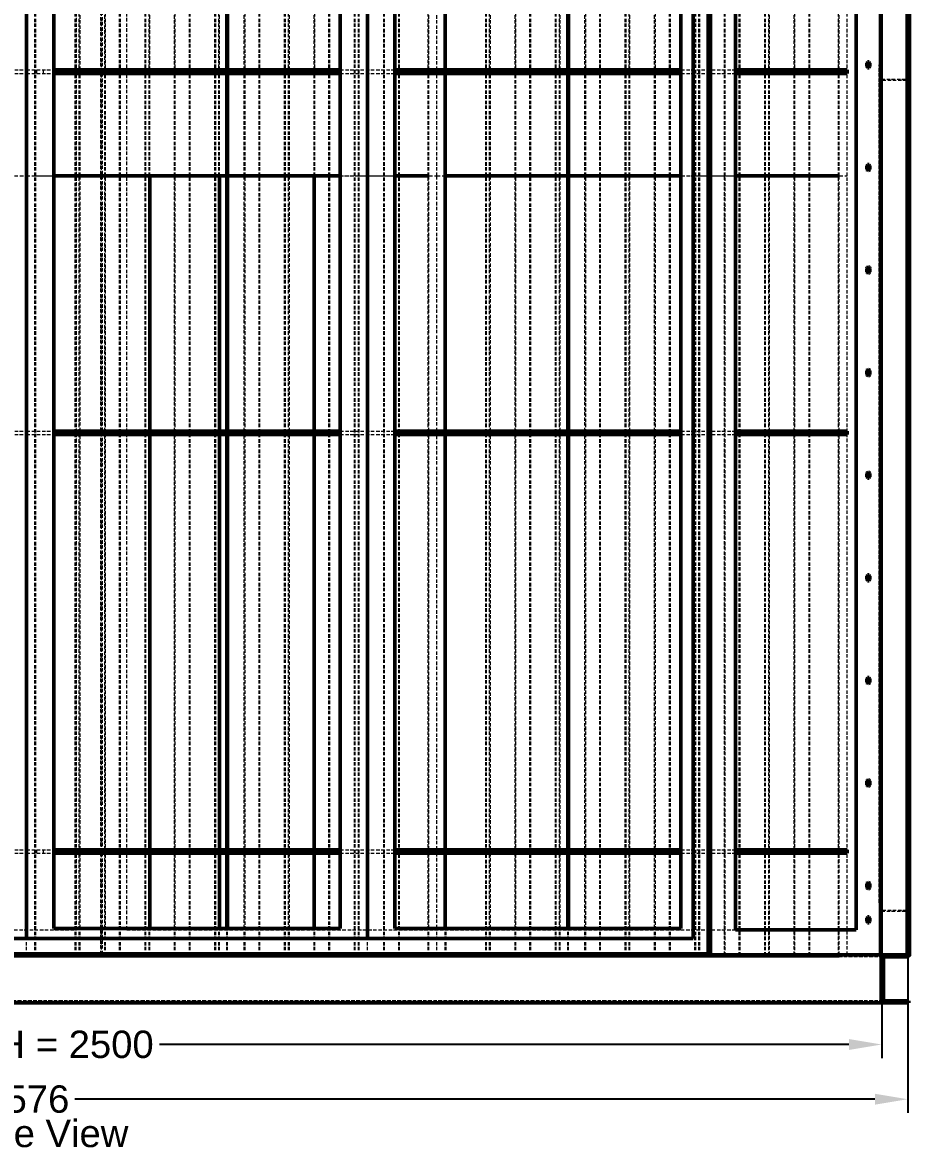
# Model space of a CAD drawing. Header units: millimetres. Extents: x 909 to 14018, y 345 to 10005.
# Drawn here: x 2433 to 3730, y 6588 to 8233 of the extents above; entities that cross this region are included whole.
import ezdxf

# ---------------------------------------------------------------- set-up
doc = ezdxf.new("R2010")
doc.units = ezdxf.units.MM
doc.linetypes.add('Hidden', pattern=[15, 5, -3, 5, -2])
for name, color, linetype, lineweight in [('Default', 7, 'Continuous', 50), ('Edges', 7, 'Hidden', 15), ('HiddenEdges', 2, 'Hidden', 15), ('HiddenSilhouettes', 2, 'Hidden', 15), ('HiddenWires', 7, 'Hidden', 15), ('Silhouettes', 7, 'Continuous', 50), ('Wires', 7, 'Hidden', 15)]:
    doc.layers.add(name, color=color, linetype=linetype, lineweight=lineweight)
doc.layers.add('Dimension', color=7, linetype='Continuous', lineweight=50, true_color=0x6495ed)
doc.styles.add('Default', font='arial.ttf')
doc.dimstyles.get("Standard").update_dxf_attribs({"dimtxt": 0.18, "dimasz": 0.18, "dimexe": 0.18, "dimexo": 0.0625, "dimgap": 0.09, "dimtad": 0, "dimtih": 1, "dimtoh": 1, "dimdec": 4, "dimzin": 0, "dimdsep": 46, "dimtxsty": 'Standard', "dimcen": 0.09, "dimadec": 0, "dimazin": 0, "dimtfac": 1, "dimtdec": 4, "dimtofl": 0, "dimtmove": 0, "dimatfit": 3, "dimfxl": 1, "dimtolj": 1, "dimtzin": 0, "dimarcsym": 0})

# ---------------------------------------------------------------- blocks, each defined once
blk = doc.blocks.new('Left')
at = {"layer": 'Edges'}
for points in [[(77.9, -175.2, 0), (77.9, 431.8, 0)], [(113.9, -175.2, 0), (113.9, 431.8, 0)], [(179.9, -175.2, 0), (179.9, 431.8, 0)], [(215.9, -175.2, 0), (215.9, 431.8, 0)], [(281.9, -175.2, 0), (281.9, 431.8, 0)], [(317.9, -175.2, 0), (317.9, 431.8, 0)], [(383.9, -175.2, 0), (383.9, 431.8, 0)], [(419.9, -175.2, 0), (419.9, 431.8, 0)], [(587.9, -175.2, 0), (587.9, 431.8, 0)], [(677.9, -175.2, 0), (677.9, 431.8, 0)], [(713.9, -175.2, 0), (713.9, 431.8, 0)], [(779.9, -175.2, 0), (779.9, 431.8, 0)], [(815.9, -175.2, 0), (815.9, 431.8, 0)], [(881.9, -175.2, 0), (881.9, 431.8, 0)], [(917.9, -175.2, 0), (917.9, 431.8, 0)], [(1085.9, -175.2, 0), (1085.9, 431.8, 0)], [(1121.9, -175.2, 0), (1121.9, 431.8, 0)], [(1187.9, -175.2, 0), (1187.9, 431.8, 0)], [(77.9, -330.2, 0), (77.9, -180.2, 0)], [(113.9, -330.2, 0), (113.9, -180.2, 0)], [(179.9, -330.2, 0), (179.9, -180.2, 0)], [(215.9, -330.2, 0), (215.9, -180.2, 0)], [(281.9, -330.2, 0), (281.9, -180.2, 0)], [(317.9, -330.2, 0), (317.9, -180.2, 0)], [(383.9, -330.2, 0), (383.9, -180.2, 0)], [(419.9, -330.2, 0), (419.9, -180.2, 0)], [(587.9, -330.2, 0), (587.9, -180.2, 0)], [(677.9, -330.2, 0), (677.9, -180.2, 0)], [(713.9, -330.2, 0), (713.9, -180.2, 0)], [(779.9, -330.2, 0), (779.9, -180.2, 0)], [(815.9, -330.2, 0), (815.9, -180.2, 0)], [(881.9, -330.2, 0), (881.9, -180.2, 0)], [(917.9, -330.2, 0), (917.9, -180.2, 0)], [(1085.9, -330.2, 0), (1085.9, -180.2, 0)], [(1121.9, -330.2, 0), (1121.9, -180.2, 0)], [(1187.9, -330.2, 0), (1187.9, -180.2, 0)], [(77.9, -703.2, 0), (77.9, -330.2, 0)], [(113.9, -703.2, 0), (113.9, -330.2, 0)], [(215.9, -703.2, 0), (215.9, -330.2, 0)], [(317.9, -703.2, 0), (317.9, -330.2, 0)], [(383.9, -703.2, 0), (383.9, -330.2, 0)], [(587.9, -703.2, 0), (587.9, -330.2, 0)], [(677.9, -703.2, 0), (677.9, -330.2, 0)], [(713.9, -703.2, 0), (713.9, -330.2, 0)], [(779.9, -703.2, 0), (779.9, -330.2, 0)], [(815.9, -703.2, 0), (815.9, -330.2, 0)], [(881.9, -703.2, 0), (881.9, -330.2, 0)], [(917.9, -703.2, 0), (917.9, -330.2, 0)], [(1085.9, -703.2, 0), (1085.9, -330.2, 0)], [(1121.9, -703.2, 0), (1121.9, -330.2, 0)], [(1187.9, -703.2, 0), (1187.9, -330.2, 0)], [(77.9, -1315.2, 0), (77.9, -708.2, 0)], [(113.9, -1315.2, 0), (113.9, -708.2, 0)], [(215.9, -1315.2, 0), (215.9, -708.2, 0)], [(317.9, -1315.2, 0), (317.9, -708.2, 0)], [(383.9, -1315.2, 0), (383.9, -708.2, 0)], [(587.9, -1315.2, 0), (587.9, -708.2, 0)], [(677.9, -1315.2, 0), (677.9, -708.2, 0)], [(713.9, -1315.2, 0), (713.9, -708.2, 0)], [(779.9, -1315.2, 0), (779.9, -708.2, 0)], [(815.9, -1315.2, 0), (815.9, -708.2, 0)], [(881.9, -1315.2, 0), (881.9, -708.2, 0)], [(917.9, -1315.2, 0), (917.9, -708.2, 0)], [(1085.9, -1315.2, 0), (1085.9, -708.2, 0)], [(1121.9, -1315.2, 0), (1121.9, -708.2, 0)], [(1187.9, -1315.2, 0), (1187.9, -708.2, 0)], [(77.9, -1430.2, 0), (77.9, -1320.2, 0)], [(113.9, -1430.2, 0), (113.9, -1320.2, 0)], [(215.9, -1430.2, 0), (215.9, -1320.2, 0)], [(317.9, -1430.2, 0), (317.9, -1320.2, 0)], [(383.9, -1430.2, 0), (383.9, -1320.2, 0)], [(587.9, -1430.2, 0), (587.9, -1320.2, 0)], [(677.9, -1430.2, 0), (677.9, -1320.2, 0)], [(713.9, -1430.2, 0), (713.9, -1320.2, 0)], [(779.9, -1430.2, 0), (779.9, -1320.2, 0)], [(815.9, -1430.2, 0), (815.9, -1320.2, 0)], [(881.9, -1430.2, 0), (881.9, -1320.2, 0)], [(917.9, -1430.2, 0), (917.9, -1320.2, 0)], [(1085.9, -1432.2, 0), (1085.9, -1320.2, 0)], [(1121.9, -1432.2, 0), (1121.9, -1320.2, 0)], [(1187.9, -1432.2, 0), (1187.9, -1320.2, 0)], [(1019.9, -1470.2, 0), (1019.9, -1469, 0)], [(1085.9, -1470.2, 0), (1085.9, -1469, 0)], [(1121.9, -1470.2, 0), (1121.9, -1469, 0)], [(1187.9, -1470.2, 0), (1187.9, -1469, 0)]]:
    blk.add_polyline3d(points, dxfattribs=at)
at = {"layer": 'HiddenEdges'}
for points in [[(108.2, -1467.8, 0), (108.2, 919.8, 0)], [(110.6, -1467.8, 0), (110.6, 919.8, 0)], [(1286.2, -1467.8, 0), (1286.2, 919.8, 0)], [(70.9, -330.2, 0), (70.9, 809.8, 0)], [(72.1, -330.2, 0), (72.1, 809.8, 0)], [(76.7, -330.2, 0), (76.7, 809.8, 0)], [(135.7, -330.2, 0), (135.7, 809.8, 0)], [(172.9, -330.2, 0), (172.9, 809.8, 0)], [(174.1, -330.2, 0), (174.1, 809.8, 0)], [(237.7, -330.2, 0), (237.7, 809.8, 0)], [(238.9, -330.2, 0), (238.9, 809.8, 0)], [(274.9, -330.2, 0), (274.9, 809.8, 0)], [(319.1, -330.2, 0), (319.1, 809.8, 0)], [(340.9, -330.2, 0), (340.9, 809.8, 0)], [(376.9, -330.2, 0), (376.9, 809.8, 0)], [(378.1, -330.2, 0), (378.1, 809.8, 0)], [(441.7, -330.2, 0), (441.7, 809.8, 0)], [(442.9, -330.2, 0), (442.9, 809.8, 0)], [(480.1, -330.2, 0), (480.1, 809.8, 0)], [(544.9, -330.2, 0), (544.9, 809.8, 0)], [(670.9, -330.2, 0), (670.9, 809.8, 0)], [(672.1, -330.2, 0), (672.1, 809.8, 0)], [(676.7, -330.2, 0), (676.7, 809.8, 0)], [(735.7, -330.2, 0), (735.7, 809.8, 0)], [(772.9, -330.2, 0), (772.9, 809.8, 0)], [(837.7, -330.2, 0), (837.7, 809.8, 0)], [(838.9, -330.2, 0), (838.9, 809.8, 0)], [(874.9, -330.2, 0), (874.9, 809.8, 0)], [(940.9, -330.2, 0), (940.9, 809.8, 0)], [(976.9, -330.2, 0), (976.9, 809.8, 0)], [(978.1, -330.2, 0), (978.1, 809.8, 0)], [(1041.7, -330.2, 0), (1041.7, 809.8, 0)], [(1042.9, -330.2, 0), (1042.9, 809.8, 0)], [(1143.7, -330.2, 0), (1143.7, 809.8, 0)], [(1144.9, -330.2, 0), (1144.9, 809.8, 0)], [(11.9, -330.2, 0), (11.9, 529.8, 0)], [(485.9, -330.2, 0), (485.9, 529.8, 0)], [(983.9, -330.2, 0), (983.9, 529.8, 0)], [(1000.6, -1467.8, 0), (1000.6, 529.8, 0)], [(1019.9, -330.2, 0), (1019.9, 531, 0)], [(77.9, -180.2, 0), (77.9, -175.2, 0)], [(113.9, -180.2, 0), (113.9, -175.2, 0)], [(179.9, -180.2, 0), (179.9, -175.2, 0)], [(215.9, -180.2, 0), (215.9, -175.2, 0)], [(281.9, -180.2, 0), (281.9, -175.2, 0)], [(317.9, -180.2, 0), (317.9, -175.2, 0)], [(383.9, -180.2, 0), (383.9, -175.2, 0)], [(419.9, -180.2, 0), (419.9, -175.2, 0)], [(587.9, -180.2, 0), (587.9, -175.2, 0)], [(677.9, -180.2, 0), (677.9, -175.2, 0)], [(713.9, -180.2, 0), (713.9, -175.2, 0)], [(779.9, -180.2, 0), (779.9, -175.2, 0)], [(815.9, -180.2, 0), (815.9, -175.2, 0)], [(881.9, -180.2, 0), (881.9, -175.2, 0)], [(917.9, -180.2, 0), (917.9, -175.2, 0)], [(1085.9, -180.2, 0), (1085.9, -175.2, 0)], [(1121.9, -180.2, 0), (1121.9, -175.2, 0)], [(1187.9, -180.2, 0), (1187.9, -175.2, 0)], [(1249.4, -190.2, 0), (1248.2, -190.2, 0)], [(70.9, -1470.2, 0), (70.9, -330.2, 0)], [(135.7, -1470.2, 0), (135.7, -330.2, 0)], [(172.9, -1470.2, 0), (172.9, -330.2, 0)], [(217.1, -1470.2, 0), (217.1, -330.2, 0)], [(237.7, -1470.2, 0), (237.7, -330.2, 0)], [(238.9, -1470.2, 0), (238.9, -330.2, 0)], [(276.1, -1470.2, 0), (276.1, -330.2, 0)], [(319.1, -1470.2, 0), (319.1, -330.2, 0)], [(340.9, -1470.2, 0), (340.9, -330.2, 0)], [(378.1, -1470.2, 0), (378.1, -330.2, 0)], [(382.7, -1470.2, 0), (382.7, -330.2, 0)], [(442.9, -1470.2, 0), (442.9, -330.2, 0)], [(478.9, -1470.2, 0), (478.9, -330.2, 0)], [(485.9, -1470.2, 0), (485.9, -330.2, 0)], [(523.1, -1470.2, 0), (523.1, -330.2, 0)], [(544.9, -1470.2, 0), (544.9, -330.2, 0)], [(670.9, -1470.2, 0), (670.9, -330.2, 0)], [(672.1, -1470.2, 0), (672.1, -330.2, 0)], [(735.7, -1470.2, 0), (735.7, -330.2, 0)], [(772.9, -1470.2, 0), (772.9, -330.2, 0)], [(837.7, -1470.2, 0), (837.7, -330.2, 0)], [(838.9, -1470.2, 0), (838.9, -330.2, 0)], [(874.9, -1470.2, 0), (874.9, -330.2, 0)], [(876.1, -1470.2, 0), (876.1, -330.2, 0)], [(940.9, -1470.2, 0), (940.9, -330.2, 0)], [(976.9, -1470.2, 0), (976.9, -330.2, 0)], [(978.1, -1470.2, 0), (978.1, -330.2, 0)], [(983.9, -1470.2, 0), (983.9, -330.2, 0)], [(1019.9, -1469, 0), (1019.9, -330.2, 0)], [(1041.7, -1470.2, 0), (1041.7, -330.2, 0)], [(1042.9, -1470.2, 0), (1042.9, -330.2, 0)], [(1078.9, -1470.2, 0), (1078.9, -330.2, 0)], [(1143.7, -1470.2, 0), (1143.7, -330.2, 0)], [(1144.9, -1470.2, 0), (1144.9, -330.2, 0)], [(77.9, -708.2, 0), (77.9, -703.2, 0)], [(113.9, -708.2, 0), (113.9, -703.2, 0)], [(215.9, -708.2, 0), (215.9, -703.2, 0)], [(317.9, -708.2, 0), (317.9, -703.2, 0)], [(383.9, -708.2, 0), (383.9, -703.2, 0)], [(587.9, -708.2, 0), (587.9, -703.2, 0)], [(677.9, -708.2, 0), (677.9, -703.2, 0)], [(713.9, -708.2, 0), (713.9, -703.2, 0)], [(779.9, -708.2, 0), (779.9, -703.2, 0)], [(815.9, -708.2, 0), (815.9, -703.2, 0)], [(881.9, -708.2, 0), (881.9, -703.2, 0)], [(917.9, -708.2, 0), (917.9, -703.2, 0)], [(1085.9, -708.2, 0), (1085.9, -703.2, 0)], [(1121.9, -708.2, 0), (1121.9, -703.2, 0)], [(1187.9, -708.2, 0), (1187.9, -703.2, 0)], [(77.9, -1320.2, 0), (77.9, -1315.2, 0)], [(113.9, -1320.2, 0), (113.9, -1315.2, 0)], [(215.9, -1320.2, 0), (215.9, -1315.2, 0)], [(317.9, -1320.2, 0), (317.9, -1315.2, 0)], [(383.9, -1320.2, 0), (383.9, -1315.2, 0)], [(587.9, -1320.2, 0), (587.9, -1315.2, 0)], [(677.9, -1320.2, 0), (677.9, -1315.2, 0)], [(713.9, -1320.2, 0), (713.9, -1315.2, 0)], [(779.9, -1320.2, 0), (779.9, -1315.2, 0)], [(815.9, -1320.2, 0), (815.9, -1315.2, 0)], [(881.9, -1320.2, 0), (881.9, -1315.2, 0)], [(917.9, -1320.2, 0), (917.9, -1315.2, 0)], [(1085.9, -1320.2, 0), (1085.9, -1315.2, 0)], [(1121.9, -1320.2, 0), (1121.9, -1315.2, 0)], [(1187.9, -1320.2, 0), (1187.9, -1315.2, 0)], [(1249.4, -1370.2, 0), (1248.2, -1370.2, 0)], [(77.9, -1470.2, 0), (77.9, -1430.2, 0)], [(113.9, -1470.2, 0), (113.9, -1430.2, 0)], [(215.9, -1470.2, 0), (215.9, -1430.2, 0)], [(317.9, -1470.2, 0), (317.9, -1430.2, 0)], [(383.9, -1470.2, 0), (383.9, -1430.2, 0)], [(587.9, -1470.2, 0), (587.9, -1430.2, 0)], [(677.9, -1470.2, 0), (677.9, -1430.2, 0)], [(713.9, -1470.2, 0), (713.9, -1430.2, 0)], [(779.9, -1470.2, 0), (779.9, -1430.2, 0)], [(815.9, -1470.2, 0), (815.9, -1430.2, 0)], [(881.9, -1470.2, 0), (881.9, -1430.2, 0)], [(917.9, -1470.2, 0), (917.9, -1430.2, 0)], [(1085.9, -1469, 0), (1085.9, -1432.2, 0)], [(1121.9, -1469, 0), (1121.9, -1432.2, 0)], [(1187.9, -1469, 0), (1187.9, -1432.2, 0)], [(1287.4, -1454, 0), (1286.2, -1454, 0)], [(1289.4, -1469, 0), (-1290.6, -1469, 0)], [(1289.4, -1472, 0), (-1290.6, -1472, 0)], [(1252.4, -1472, 0), (-1253.6, -1472, 0)], [(108.2, -1467.8, 0), (-1029.4, -1467.8, 0)], [(1248.2, -1467.8, 0), (110.6, -1467.8, 0)], [(1248.2, -1467.8, 0), (1000.6, -1467.8, 0)], [(1286.2, -1467.8, 0), (1249.4, -1467.8, 0)], [(1289.4, -1536, 0), (-1290.6, -1536, 0)], [(1289.4, -1539, 0), (-1290.6, -1539, 0)], [(1252.4, -1536, 0), (-1253.6, -1536, 0)]]:
    blk.add_polyline3d(points, dxfattribs=at)
at = {"layer": 'HiddenSilhouettes'}
for points in [[(13.1, -330.2, 0), (13.1, 809.8, 0)], [(72.6, -1432.2, 0), (72.6, 809.8, 0)], [(109.4, -1469, 0), (109.4, 809.8, 0)], [(115.1, -330.2, 0), (115.1, 809.8, 0)], [(136.9, -330.2, 0), (136.9, 809.8, 0)], [(146.2, -1432.2, 0), (146.2, 809.8, 0)], [(178.7, -330.2, 0), (178.7, 809.8, 0)], [(217.1, -330.2, 0), (217.1, 809.8, 0)], [(276.1, -330.2, 0), (276.1, 809.8, 0)], [(280.7, -330.2, 0), (280.7, 809.8, 0)], [(339.7, -330.2, 0), (339.7, 809.8, 0)], [(382.7, -330.2, 0), (382.7, 809.8, 0)], [(421.1, -330.2, 0), (421.1, 809.8, 0)], [(478.9, -330.2, 0), (478.9, 809.8, 0)], [(484.7, -330.2, 0), (484.7, 809.8, 0)], [(523.1, -330.2, 0), (523.1, 809.8, 0)], [(543.7, -330.2, 0), (543.7, 809.8, 0)], [(586.7, -330.2, 0), (586.7, 809.8, 0)], [(613.1, -330.2, 0), (613.1, 809.8, 0)], [(715.1, -330.2, 0), (715.1, 809.8, 0)], [(736.9, -330.2, 0), (736.9, 809.8, 0)], [(774.1, -330.2, 0), (774.1, 809.8, 0)], [(778.7, -330.2, 0), (778.7, 809.8, 0)], [(817.1, -330.2, 0), (817.1, 809.8, 0)], [(876.1, -330.2, 0), (876.1, 809.8, 0)], [(880.7, -330.2, 0), (880.7, 809.8, 0)], [(919.1, -330.2, 0), (919.1, 809.8, 0)], [(939.7, -330.2, 0), (939.7, 809.8, 0)], [(982.7, -330.2, 0), (982.7, 809.8, 0)], [(1021.1, -330.2, 0), (1021.1, 809.8, 0)], [(1078.9, -330.2, 0), (1078.9, 809.8, 0)], [(1080.1, -330.2, 0), (1080.1, 809.8, 0)], [(1084.7, -330.2, 0), (1084.7, 809.8, 0)], [(1123.1, -330.2, 0), (1123.1, 809.8, 0)], [(1186.7, -330.2, 0), (1186.7, 809.8, 0)], [(521.9, -330.2, 0), (521.9, 529.8, 0)], [(-40.6, -175.2, 0), (-0.6, -175.2, 0)], [(-40.6, -180.2, 0), (-0.6, -180.2, 0)], [(-0.6, -175.2, 0), (39.4, -175.2, 0)], [(-0.6, -180.2, 0), (39.4, -180.2, 0)], [(14.4, -180.2, 0), (14.4, -175.2, 0)], [(24.4, -180.2, 0), (24.4, -175.2, 0)], [(292.4, -175.2, 0), (293.6, -175.2, 0)], [(292.4, -180.2, 0), (293.6, -180.2, 0)], [(457.9, -175.2, 0), (537.9, -175.2, 0)], [(457.9, -180.2, 0), (537.9, -180.2, 0)], [(574.4, -180.2, 0), (574.4, -175.2, 0)], [(584.4, -180.2, 0), (584.4, -175.2, 0)], [(611.9, -180.2, 0), (611.9, -175.2, 0)], [(614.4, -180.2, 0), (614.4, -175.2, 0)], [(624.4, -180.2, 0), (624.4, -175.2, 0)], [(790.9, -175.2, 0), (792.1, -175.2, 0)], [(790.9, -180.2, 0), (792.1, -180.2, 0)], [(956.4, -175.2, 0), (1036.2, -175.2, 0)], [(956.4, -180.2, 0), (1036.2, -180.2, 0)], [(1174.4, -180.2, 0), (1174.4, -175.2, 0)], [(1184.4, -180.2, 0), (1184.4, -175.2, 0)], [(1246.4, -167.7, 0), (1249.4, -167.7, 0)], [(1246.4, -1392.7, 0), (1246.4, -167.7, 0)], [(1249.4, -188.6, 0), (1287.4, -188.6, 0)], [(1249.4, -190.2, 0), (1251, -190.2, 0)], [(1251, -264.6, 0), (1251, -190.2, 0)], [(1251, -190.2, 0), (1285.8, -190.2, 0)], [(1251, -288.6, 0), (1251, -192.4, 0)], [(1285.8, -264.6, 0), (1285.8, -190.2, 0)], [(1246.4, -212.7, 0), (1249.4, -212.7, 0)], [(1249.4, -264.6, 0), (1251, -264.6, 0)], [(1249.4, -266.2, 0), (1251, -266.2, 0)], [(1251, -1368.6, 0), (1251, -266.2, 0)], [(1285.8, -264.6, 0), (1287.4, -264.6, 0)], [(11.9, -330.2, 0), (39.4, -330.2, 0)], [(11.9, -1470.2, 0), (11.9, -330.2, 0)], [(13.1, -1470.2, 0), (13.1, -330.2, 0)], [(70.9, -330.2, 0), (136.9, -330.2, 0)], [(72.1, -1470.2, 0), (72.1, -330.2, 0)], [(72.1, -330.2, 0), (77.9, -330.2, 0)], [(76.7, -1470.2, 0), (76.7, -330.2, 0)], [(113.9, -330.2, 0), (135.7, -330.2, 0)], [(115.1, -1470.2, 0), (115.1, -330.2, 0)], [(136.9, -1470.2, 0), (136.9, -330.2, 0)], [(172.9, -330.2, 0), (238.9, -330.2, 0)], [(174.1, -1470.2, 0), (174.1, -330.2, 0)], [(174.1, -330.2, 0), (179.9, -330.2, 0)], [(178.7, -1470.2, 0), (178.7, -330.2, 0)], [(215.9, -330.2, 0), (237.7, -330.2, 0)], [(274.9, -1470.2, 0), (274.9, -330.2, 0)], [(274.9, -330.2, 0), (322.7, -330.2, 0)], [(276.1, -330.2, 0), (281.9, -330.2, 0)], [(280.7, -1470.2, 0), (280.7, -330.2, 0)], [(292.4, -330.2, 0), (293.6, -330.2, 0)], [(317.9, -330.2, 0), (322.7, -330.2, 0)], [(339.7, -1470.2, 0), (339.7, -330.2, 0)], [(376.9, -1470.2, 0), (376.9, -330.2, 0)], [(376.9, -330.2, 0), (442.9, -330.2, 0)], [(378.1, -330.2, 0), (383.9, -330.2, 0)], [(419.9, -330.2, 0), (441.7, -330.2, 0)], [(421.1, -1470.2, 0), (421.1, -330.2, 0)], [(441.7, -1470.2, 0), (441.7, -330.2, 0)], [(457.9, -330.2, 0), (485.9, -330.2, 0)], [(480.1, -1470.2, 0), (480.1, -330.2, 0)], [(484, -330.2, 0), (543.7, -330.2, 0)], [(484, -330.2, 0), (544.9, -330.2, 0)], [(484.7, -1470.2, 0), (484.7, -330.2, 0)], [(521.9, -330.2, 0), (537.9, -330.2, 0)], [(521.9, -1470.2, 0), (521.9, -330.2, 0)], [(543.7, -1470.2, 0), (543.7, -330.2, 0)], [(586.7, -1470.2, 0), (586.7, -330.2, 0)], [(613.1, -1470.2, 0), (613.1, -330.2, 0)], [(670.9, -330.2, 0), (726, -330.2, 0)], [(672.1, -330.2, 0), (677.9, -330.2, 0)], [(676.7, -1470.2, 0), (676.7, -330.2, 0)], [(713.9, -330.2, 0), (726, -330.2, 0)], [(715.1, -1470.2, 0), (715.1, -330.2, 0)], [(736.9, -1470.2, 0), (736.9, -330.2, 0)], [(772.9, -330.2, 0), (838.9, -330.2, 0)], [(774.1, -1470.2, 0), (774.1, -330.2, 0)], [(774.1, -330.2, 0), (779.9, -330.2, 0)], [(778.7, -1470.2, 0), (778.7, -330.2, 0)], [(790.9, -330.2, 0), (792.1, -330.2, 0)], [(815.9, -330.2, 0), (837.7, -330.2, 0)], [(817.1, -1470.2, 0), (817.1, -330.2, 0)], [(874.9, -330.2, 0), (940.9, -330.2, 0)], [(876.1, -330.2, 0), (881.9, -330.2, 0)], [(880.7, -1470.2, 0), (880.7, -330.2, 0)], [(917.9, -330.2, 0), (939.7, -330.2, 0)], [(919.1, -1470.2, 0), (919.1, -330.2, 0)], [(939.7, -1470.2, 0), (939.7, -330.2, 0)], [(956.4, -330.2, 0), (983.9, -330.2, 0)], [(976.9, -330.2, 0), (1042.9, -330.2, 0)], [(978.1, -330.2, 0), (1041.7, -330.2, 0)], [(982.7, -1470.2, 0), (982.7, -330.2, 0)], [(1019.9, -330.2, 0), (1036.2, -330.2, 0)], [(1021.1, -1470.2, 0), (1021.1, -330.2, 0)], [(1078.9, -330.2, 0), (1129.3, -330.2, 0)], [(1080.1, -1470.2, 0), (1080.1, -330.2, 0)], [(1080.1, -330.2, 0), (1085.9, -330.2, 0)], [(1084.7, -1470.2, 0), (1084.7, -330.2, 0)], [(1121.9, -330.2, 0), (1129.3, -330.2, 0)], [(1123.1, -1470.2, 0), (1123.1, -330.2, 0)], [(1186.7, -1470.2, 0), (1186.7, -330.2, 0)], [(-40.6, -703.2, 0), (-0.6, -703.2, 0)], [(-0.6, -703.2, 0), (39.4, -703.2, 0)], [(179.9, -708.2, 0), (179.9, -703.2, 0)], [(281.9, -708.2, 0), (281.9, -703.2, 0)], [(292.4, -703.2, 0), (293.6, -703.2, 0)], [(419.9, -708.2, 0), (419.9, -703.2, 0)], [(457.9, -703.2, 0), (537.9, -703.2, 0)], [(611.9, -708.2, 0), (611.9, -703.2, 0)], [(790.9, -703.2, 0), (792.1, -703.2, 0)], [(956.4, -703.2, 0), (1036.2, -703.2, 0)], [(-40.6, -708.2, 0), (-0.6, -708.2, 0)], [(-0.6, -708.2, 0), (39.4, -708.2, 0)], [(292.4, -708.2, 0), (293.6, -708.2, 0)], [(457.9, -708.2, 0), (537.9, -708.2, 0)], [(790.9, -708.2, 0), (792.1, -708.2, 0)], [(956.4, -708.2, 0), (1036.2, -708.2, 0)], [(-40.6, -1315.2, 0), (-0.6, -1315.2, 0)], [(-0.6, -1315.2, 0), (39.4, -1315.2, 0)], [(14.4, -1320.2, 0), (14.4, -1315.2, 0)], [(24.4, -1320.2, 0), (24.4, -1315.2, 0)], [(179.9, -1320.2, 0), (179.9, -1315.2, 0)], [(281.9, -1320.2, 0), (281.9, -1315.2, 0)], [(292.4, -1315.2, 0), (293.6, -1315.2, 0)], [(419.9, -1320.2, 0), (419.9, -1315.2, 0)], [(457.9, -1315.2, 0), (537.9, -1315.2, 0)], [(574.4, -1320.2, 0), (574.4, -1315.2, 0)], [(584.4, -1320.2, 0), (584.4, -1315.2, 0)], [(611.9, -1320.2, 0), (611.9, -1315.2, 0)], [(614.4, -1320.2, 0), (614.4, -1315.2, 0)], [(624.4, -1320.2, 0), (624.4, -1315.2, 0)], [(790.9, -1315.2, 0), (792.1, -1315.2, 0)], [(956.4, -1315.2, 0), (1036.2, -1315.2, 0)], [(1174.4, -1320.2, 0), (1174.4, -1315.2, 0)], [(1184.4, -1320.2, 0), (1184.4, -1315.2, 0)], [(-40.6, -1320.2, 0), (-0.6, -1320.2, 0)], [(-0.6, -1320.2, 0), (39.4, -1320.2, 0)], [(292.4, -1320.2, 0), (293.6, -1320.2, 0)], [(457.9, -1320.2, 0), (537.9, -1320.2, 0)], [(790.9, -1320.2, 0), (792.1, -1320.2, 0)], [(956.4, -1320.2, 0), (1036.2, -1320.2, 0)], [(1246.4, -1347.7, 0), (1249.4, -1347.7, 0)], [(1251, -1370.2, 0), (1251, -1346.6, 0)], [(1249.4, -1368.6, 0), (1251, -1368.6, 0)], [(1249.4, -1370.2, 0), (1251, -1370.2, 0)], [(1251, -1403.4, 0), (1251, -1370.2, 0)], [(1285.8, -1370.2, 0), (1287.4, -1370.2, 0)], [(1285.8, -1403.4, 0), (1285.8, -1370.2, 0)], [(1246.4, -1392.7, 0), (1249.4, -1392.7, 0)], [(1249.4, -1405, 0), (1287.4, -1405, 0)], [(1251, -1403.4, 0), (1285.8, -1403.4, 0)], [(179.9, -1470.2, 0), (179.9, -1430.2, 0)], [(281.9, -1470.2, 0), (281.9, -1430.2, 0)], [(292.4, -1470.2, 0), (292.4, -1430.2, 0)], [(293.6, -1470.2, 0), (293.6, -1430.2, 0)], [(419.9, -1470.2, 0), (419.9, -1430.2, 0)], [(611.9, -1470.2, 0), (611.9, -1430.2, 0)], [(790.9, -1470.2, 0), (790.9, -1430.2, 0)], [(792.1, -1470.2, 0), (792.1, -1430.2, 0)], [(-993.8, -1432.2, 0), (72.6, -1432.2, 0)], [(-0.6, -1470.2, 0), (-0.6, -1445.2, 0)], [(146.2, -1432.2, 0), (1048.6, -1432.2, 0)], [(497.9, -1470.2, 0), (497.9, -1445.2, 0)], [(-1048.6, -1469, 0), (1048.6, -1469, 0)], [(976.9, -1470.2, 0), (1042.9, -1470.2, 0)], [(978.1, -1470.2, 0), (999.4, -1470.2, 0)], [(1019.9, -1470.2, 0), (1041.7, -1470.2, 0)], [(1078.9, -1470.2, 0), (1129.3, -1470.2, 0)], [(1080.1, -1470.2, 0), (1085.9, -1470.2, 0)], [(1121.9, -1470.2, 0), (1129.3, -1470.2, 0)]]:
    blk.add_polyline3d(points, dxfattribs=at)
at = {"layer": 'HiddenWires'}
for points in [[(599.4, -180.2, 0), (599.4, -175.2, 0)], [(-588.1, -330.2, 0), (-0.6, -330.2, 0)], [(-0.6, -330.2, 0), (587.9, -330.2, 0)], [(611.9, -330.2, 0), (1187.9, -330.2, 0)], [(599.4, -708.2, 0), (599.4, -703.2, 0)], [(599.4, -1320.2, 0), (599.4, -1315.2, 0)], [(599.4, -1470.2, 0), (599.4, -1430.2, 0)], [(996.4, -1470.2, 0), (996.4, -1442.8, 0)], [(1199.4, -1469, 0), (1199.4, -1432.2, 0)], [(968, -1470.2, 0), (1078.9, -1470.2, 0)], [(1078.9, -1470.2, 0), (1187.9, -1470.2, 0)]]:
    blk.add_polyline3d(points, dxfattribs=at)
blk.add_polyline3d([(1048.6, -1470.2, 0)], close=True, dxfattribs=at)
at = {"layer": 'Silhouettes'}
for points in [[(1228.7, -164.2), (1229.4, -163.5)], [(1229.4, -163.5), (1230.4, -163.2)], [(1231.4, -163.5), (1232.1, -164.2)], [(1232.1, -164.2), (1232.4, -165.2)], [(1228.4, -170.2), (1228.4, -165.2)], [(1229.4, -171.9), (1230.4, -172.2)], [(1231.4, -171.9), (1232.1, -171.2)], [(1232.1, -171.2), (1232.4, -170.2)], [(1232.4, -170.2), (1232.4, -165.2)], [(1228.4, -320.2), (1228.4, -315.2)], [(1228.4, -320.2), (1228.7, -321.2)], [(1228.7, -314.2), (1229.4, -313.5)], [(1229.4, -313.5), (1230.4, -313.2)], [(1230.4, -322.2), (1231.4, -321.9)], [(1231.4, -313.5), (1232.1, -314.2)], [(1231.4, -321.9), (1232.1, -321.2)], [(1232.1, -314.2), (1232.4, -315.2)], [(1232.1, -321.2), (1232.4, -320.2)], [(1232.4, -320.2), (1232.4, -315.2)], [(1228.4, -470.2), (1228.4, -465.2)], [(1228.4, -470.2), (1228.7, -471.2)], [(1228.7, -464.2), (1229.4, -463.5)], [(1228.7, -471.2), (1229.4, -471.9)], [(1230.4, -472.2), (1231.4, -471.9)], [(1231.4, -463.5), (1232.1, -464.2)], [(1232.1, -464.2), (1232.4, -465.2)], [(1232.4, -470.2), (1232.4, -465.2)], [(1228.4, -620.2), (1228.4, -615.2)], [(1228.4, -620.2), (1228.7, -621.2)], [(1228.7, -614.2), (1229.4, -613.5)], [(1229.4, -613.5), (1230.4, -613.2)], [(1230.4, -622.2), (1231.4, -621.9)], [(1231.4, -621.9), (1232.1, -621.2)], [(1232.1, -614.2), (1232.4, -615.2)], [(1232.1, -621.2), (1232.4, -620.2)], [(1232.4, -620.2), (1232.4, -615.2)], [(1228.4, -770.2), (1228.4, -765.2)], [(1228.4, -770.2), (1228.7, -771.2)], [(1228.7, -764.2), (1229.4, -763.5)], [(1228.7, -771.2), (1229.4, -771.9)], [(1229.4, -771.9), (1230.4, -772.2)], [(1231.4, -763.5), (1232.1, -764.2)], [(1232.1, -764.2), (1232.4, -765.2)], [(1232.1, -771.2), (1232.4, -770.2)], [(1232.4, -770.2), (1232.4, -765.2)], [(1228.4, -920.2), (1228.4, -915.2)], [(1228.4, -920.2), (1228.7, -921.2)], [(1228.7, -914.2), (1229.4, -913.5)], [(1229.4, -913.5), (1230.4, -913.2)], [(1232.1, -914.2), (1232.4, -915.2)], [(1232.1, -921.2), (1232.4, -920.2)], [(1232.4, -920.2), (1232.4, -915.2)], [(1229.4, -921.9), (1230.4, -922.2)], [(1231.4, -921.9), (1232.1, -921.2)], [(1228.4, -1070.2), (1228.4, -1065.2)], [(1228.7, -1064.2), (1229.4, -1063.5)], [(1229.4, -1063.5), (1230.4, -1063.2)], [(1232.1, -1064.2), (1232.4, -1065.2)], [(1232.4, -1070.2), (1232.4, -1065.2)], [(1228.4, -1070.2), (1228.7, -1071.2)], [(1228.7, -1071.2), (1229.4, -1071.9)], [(1230.4, -1072.2), (1231.4, -1071.9)], [(1231.4, -1071.9), (1232.1, -1071.2)], [(1232.1, -1071.2), (1232.4, -1070.2)], [(1228.4, -1220.2), (1228.4, -1215.2)], [(1228.7, -1214.2), (1229.4, -1213.5)], [(1229.4, -1213.5), (1230.4, -1213.2)], [(1232.1, -1214.2), (1232.4, -1215.2)], [(1232.4, -1220.2), (1232.4, -1215.2)], [(1228.4, -1220.2), (1228.7, -1221.2)], [(1230.4, -1222.2), (1231.4, -1221.9)], [(1231.4, -1221.9), (1232.1, -1221.2)], [(1232.1, -1221.2), (1232.4, -1220.2)], [(1229.4, -1363.5), (1230.4, -1363.2)], [(1230.4, -1363.2), (1231.4, -1363.5)], [(1232.1, -1364.2), (1232.4, -1365.2)], [(1228.4, -1370.2), (1228.4, -1365.2)], [(1228.4, -1370.2), (1228.7, -1371.2)], [(1229.4, -1371.9), (1230.4, -1372.2)], [(1230.4, -1372.2), (1231.4, -1371.9)], [(1231.4, -1371.9), (1232.1, -1371.2)], [(1232.4, -1370.2), (1232.4, -1365.2)], [(1228.7, -1414.2), (1229.4, -1413.5)], [(1230.4, -1413.2), (1231.4, -1413.5)], [(1232.1, -1414.2), (1232.4, -1415.2)], [(1228.4, -1420.2), (1228.4, -1415.2)], [(1228.4, -1420.2), (1228.7, -1421.2)], [(1229.4, -1421.9), (1230.4, -1422.2)], [(1230.4, -1422.2), (1231.4, -1421.9)], [(1231.4, -1421.9), (1232.1, -1421.2)], [(1232.4, -1420.2), (1232.4, -1415.2)]]:
    blk.add_lwpolyline(points, dxfattribs=at)
for points in [[(1248.2, -1470.2, 0), (1248.2, 919.8, 0)], [(1249.4, -1442.8, 0), (1249.4, 921, 0)], [(1287.4, -1469, 0), (1287.4, 921, 0)], [(996.4, -1467.2, 0), (996.4, 526.8, 0)], [(999.4, -1470.2, 0), (999.4, 529.8, 0)], [(1289.4, -1470.2, 0), (1289.4, 523.8, 0)], [(1290.6, -1470.2, 0), (1290.6, 523.8, 0)], [(-0.6, -1445.2, 0), (-0.6, 504.8, 0)], [(497.9, -1445.2, 0), (497.9, 504.8, 0)], [(974.4, -1445.2, 0), (974.4, 504.8, 0)], [(1036.2, -1432.2, 0), (1036.2, 494.2, 0)], [(1212.6, -1432.2, 0), (1212.6, 494.2, 0)], [(39.4, -1430.2, 0), (39.4, 483.8, 0)], [(292.4, -1430.2, 0), (292.4, 483.8, 0)], [(293.6, -1430.2, 0), (293.6, 483.8, 0)], [(457.9, -1430.2, 0), (457.9, 483.8, 0)], [(537.9, -1430.2, 0), (537.9, 483.8, 0)], [(790.9, -1430.2, 0), (790.9, 483.8, 0)], [(792.1, -1430.2, 0), (792.1, 483.8, 0)], [(956.4, -1430.2, 0), (956.4, 483.8, 0)], [(611.9, -175.2, 0), (611.9, 431.8, 0)], [(1228.4, -165.2, 0), (1228.7, -164.2, 0)], [(1230.4, -163.2, 0), (1231.4, -163.5, 0)], [(39.4, -175.2, 0), (292.4, -175.2, 0)], [(39.4, -180.2, 0), (292.4, -180.2, 0)], [(293.6, -175.2, 0), (457.9, -175.2, 0)], [(293.6, -180.2, 0), (457.9, -180.2, 0)], [(537.9, -175.2, 0), (599.4, -175.2, 0)], [(537.9, -180.2, 0), (599.4, -180.2, 0)], [(599.4, -175.2, 0), (790.9, -175.2, 0)], [(599.4, -180.2, 0), (599.4, -175.2, 0)], [(599.4, -180.2, 0), (790.9, -180.2, 0)], [(611.9, -330.2, 0), (611.9, -180.2, 0)], [(792.1, -175.2, 0), (956.4, -175.2, 0)], [(792.1, -180.2, 0), (956.4, -180.2, 0)], [(1036.2, -175.2, 0), (1199.4, -175.2, 0)], [(1036.2, -180.2, 0), (1199.4, -180.2, 0)], [(1199.4, -180.2, 0), (1199.4, -175.2, 0)], [(1228.4, -170.2, 0), (1228.7, -171.2, 0)], [(1228.7, -171.2, 0), (1229.4, -171.9, 0)], [(1230.4, -172.2, 0), (1231.4, -171.9, 0)], [(1228.4, -315.2, 0), (1228.7, -314.2, 0)], [(1228.7, -321.2, 0), (1229.4, -321.9, 0)], [(1229.4, -321.9, 0), (1230.4, -322.2, 0)], [(1230.4, -313.2, 0), (1231.4, -313.5, 0)], [(39.4, -330.2, 0), (77.9, -330.2, 0)], [(77.9, -330.2, 0), (113.9, -330.2, 0)], [(113.9, -330.2, 0), (179.9, -330.2, 0)], [(179.9, -703.2, 0), (179.9, -330.2, 0)], [(179.9, -330.2, 0), (215.9, -330.2, 0)], [(215.9, -330.2, 0), (281.9, -330.2, 0)], [(281.9, -703.2, 0), (281.9, -330.2, 0)], [(281.9, -330.2, 0), (292.4, -330.2, 0)], [(293.6, -330.2, 0), (317.9, -330.2, 0)], [(317.9, -330.2, 0), (383.9, -330.2, 0)], [(383.9, -330.2, 0), (419.9, -330.2, 0)], [(419.9, -330.2, 0), (457.9, -330.2, 0)], [(419.9, -703.2, 0), (419.9, -330.2, 0)], [(537.9, -330.2, 0), (587.9, -330.2, 0)], [(611.9, -703.2, 0), (611.9, -330.2, 0)], [(611.9, -330.2, 0), (677.9, -330.2, 0)], [(677.9, -330.2, 0), (713.9, -330.2, 0)], [(713.9, -330.2, 0), (779.9, -330.2, 0)], [(779.9, -330.2, 0), (790.9, -330.2, 0)], [(792.1, -330.2, 0), (815.9, -330.2, 0)], [(815.9, -330.2, 0), (881.9, -330.2, 0)], [(881.9, -330.2, 0), (917.9, -330.2, 0)], [(917.9, -330.2, 0), (956.4, -330.2, 0)], [(1036.2, -330.2, 0), (1085.9, -330.2, 0)], [(1085.9, -330.2, 0), (1121.9, -330.2, 0)], [(1121.9, -330.2, 0), (1187.9, -330.2, 0)], [(1228.4, -465.2, 0), (1228.7, -464.2, 0)], [(1229.4, -463.5, 0), (1230.4, -463.2, 0)], [(1229.4, -471.9, 0), (1230.4, -472.2, 0)], [(1230.4, -463.2, 0), (1231.4, -463.5, 0)], [(1231.4, -471.9, 0), (1232.1, -471.2, 0)], [(1232.1, -471.2, 0), (1232.4, -470.2, 0)], [(1228.4, -615.2, 0), (1228.7, -614.2, 0)], [(1228.7, -621.2, 0), (1229.4, -621.9, 0)], [(1229.4, -621.9, 0), (1230.4, -622.2, 0)], [(1230.4, -613.2, 0), (1231.4, -613.5, 0)], [(1231.4, -613.5, 0), (1232.1, -614.2, 0)], [(39.4, -703.2, 0), (292.4, -703.2, 0)], [(293.6, -703.2, 0), (457.9, -703.2, 0)], [(537.9, -703.2, 0), (599.4, -703.2, 0)], [(599.4, -703.2, 0), (790.9, -703.2, 0)], [(599.4, -708.2, 0), (599.4, -703.2, 0)], [(792.1, -703.2, 0), (956.4, -703.2, 0)], [(1036.2, -703.2, 0), (1199.4, -703.2, 0)], [(1199.4, -708.2, 0), (1199.4, -703.2, 0)], [(39.4, -708.2, 0), (292.4, -708.2, 0)], [(179.9, -1315.2, 0), (179.9, -708.2, 0)], [(281.9, -1315.2, 0), (281.9, -708.2, 0)], [(293.6, -708.2, 0), (457.9, -708.2, 0)], [(419.9, -1315.2, 0), (419.9, -708.2, 0)], [(537.9, -708.2, 0), (599.4, -708.2, 0)], [(599.4, -708.2, 0), (790.9, -708.2, 0)], [(611.9, -1315.2, 0), (611.9, -708.2, 0)], [(792.1, -708.2, 0), (956.4, -708.2, 0)], [(1036.2, -708.2, 0), (1199.4, -708.2, 0)], [(1228.4, -765.2, 0), (1228.7, -764.2, 0)], [(1229.4, -763.5, 0), (1230.4, -763.2, 0)], [(1230.4, -763.2, 0), (1231.4, -763.5, 0)], [(1230.4, -772.2, 0), (1231.4, -771.9, 0)], [(1231.4, -771.9, 0), (1232.1, -771.2, 0)], [(1228.4, -915.2, 0), (1228.7, -914.2, 0)], [(1230.4, -913.2, 0), (1231.4, -913.5, 0)], [(1231.4, -913.5, 0), (1232.1, -914.2, 0)], [(1228.7, -921.2, 0), (1229.4, -921.9, 0)], [(1230.4, -922.2, 0), (1231.4, -921.9, 0)], [(1228.4, -1065.2, 0), (1228.7, -1064.2, 0)], [(1230.4, -1063.2, 0), (1231.4, -1063.5, 0)], [(1231.4, -1063.5, 0), (1232.1, -1064.2, 0)], [(1229.4, -1071.9, 0), (1230.4, -1072.2, 0)], [(1228.4, -1215.2, 0), (1228.7, -1214.2, 0)], [(1230.4, -1213.2, 0), (1231.4, -1213.5, 0)], [(1231.4, -1213.5, 0), (1232.1, -1214.2, 0)], [(1228.7, -1221.2, 0), (1229.4, -1221.9, 0)], [(1229.4, -1221.9, 0), (1230.4, -1222.2, 0)], [(39.4, -1315.2, 0), (292.4, -1315.2, 0)], [(293.6, -1315.2, 0), (457.9, -1315.2, 0)], [(537.9, -1315.2, 0), (599.4, -1315.2, 0)], [(599.4, -1315.2, 0), (790.9, -1315.2, 0)], [(599.4, -1320.2, 0), (599.4, -1315.2, 0)], [(792.1, -1315.2, 0), (956.4, -1315.2, 0)], [(1036.2, -1315.2, 0), (1199.4, -1315.2, 0)], [(1199.4, -1320.2, 0), (1199.4, -1315.2, 0)], [(39.4, -1320.2, 0), (292.4, -1320.2, 0)], [(179.9, -1430.2, 0), (179.9, -1320.2, 0)], [(281.9, -1430.2, 0), (281.9, -1320.2, 0)], [(293.6, -1320.2, 0), (457.9, -1320.2, 0)], [(419.9, -1430.2, 0), (419.9, -1320.2, 0)], [(537.9, -1320.2, 0), (599.4, -1320.2, 0)], [(599.4, -1320.2, 0), (790.9, -1320.2, 0)], [(611.9, -1430.2, 0), (611.9, -1320.2, 0)], [(792.1, -1320.2, 0), (956.4, -1320.2, 0)], [(1036.2, -1320.2, 0), (1199.4, -1320.2, 0)], [(1228.4, -1365.2, 0), (1228.7, -1364.2, 0)], [(1228.7, -1364.2, 0), (1229.4, -1363.5, 0)], [(1231.4, -1363.5, 0), (1232.1, -1364.2, 0)], [(1228.7, -1371.2, 0), (1229.4, -1371.9, 0)], [(1232.1, -1371.2, 0), (1232.4, -1370.2, 0)], [(1228.4, -1415.2, 0), (1228.7, -1414.2, 0)], [(1229.4, -1413.5, 0), (1230.4, -1413.2, 0)], [(1231.4, -1413.5, 0), (1232.1, -1414.2, 0)], [(39.4, -1430.2, 0), (457.9, -1430.2, 0)], [(537.9, -1430.2, 0), (956.4, -1430.2, 0)], [(1228.7, -1421.2, 0), (1229.4, -1421.9, 0)], [(1232.1, -1421.2, 0), (1232.4, -1420.2, 0)], [(-975.6, -1445.2, 0), (974.4, -1445.2, 0)], [(1036.2, -1432.2, 0), (1212.6, -1432.2, 0)], [(1249.4, -1470.2, 0), (1249.4, -1442.8, 0)], [(-1000.6, -1470.2, 0), (999.4, -1470.2, 0)], [(-997.6, -1467.2, 0), (996.4, -1467.2, 0)], [(999.4, -1469, 0), (1249.4, -1469, 0)], [(999.4, -1470.2, 0), (1019.9, -1470.2, 0)], [(1019.9, -1470.2, 0), (1085.9, -1470.2, 0)], [(1085.9, -1470.2, 0), (1121.9, -1470.2, 0)], [(1121.9, -1470.2, 0), (1187.9, -1470.2, 0)], [(1248.2, -1470.2, 0), (1249.4, -1470.2, 0)], [(1249.4, -1539, 0), (1249.4, -1469, 0)], [(1249.4, -1469, 0), (1289.4, -1469, 0)], [(1252.4, -1472, 0), (1289.4, -1472, 0)], [(1252.4, -1536, 0), (1252.4, -1472, 0)], [(1289.4, -1472, 0), (1289.4, -1469, 0)], [(1289.4, -1470.2, 0), (1290.6, -1470.2, 0)], [(-1250.6, -1539, 0), (1249.4, -1539, 0)], [(1249.4, -1539, 0), (1289.4, -1539, 0)], [(1252.4, -1536, 0), (1289.4, -1536, 0)], [(1289.4, -1539, 0), (1289.4, -1536, 0)]]:
    blk.add_polyline3d(points, dxfattribs=at)
for points in [[(574.4, -175.2, 0)], [(584.4, -175.2, 0)], [(614.4, -175.2, 0)], [(624.4, -175.2, 0)], [(1174.4, -175.2, 0)], [(1184.4, -175.2, 0)], [(1287.4, -188.6, 0)], [(1287.4, -264.6, 0)], [(403.3, -330.2, 0)], [(574.4, -1315.2, 0)], [(584.4, -1315.2, 0)], [(614.4, -1315.2, 0)], [(624.4, -1315.2, 0)], [(1174.4, -1315.2, 0)], [(1184.4, -1315.2, 0)], [(1287.4, -1370.2, 0)], [(1287.4, -1405, 0)]]:
    blk.add_polyline3d(points, close=True, dxfattribs=at)
at = {"layer": 'Wires'}
for points in [[(1199.4, -330.2, 0), (1199.4, 494.2, 0)], [(599.4, -175.2, 0), (599.4, 431.8, 0)], [(599.4, -330.2, 0), (599.4, -180.2, 0)], [(587.9, -330.2, 0), (599.4, -330.2, 0)], [(599.4, -703.2, 0), (599.4, -330.2, 0)], [(599.4, -330.2, 0), (611.9, -330.2, 0)], [(1187.9, -330.2, 0), (1199.4, -330.2, 0)], [(1199.4, -1432.2, 0), (1199.4, -330.2, 0)], [(599.4, -1315.2, 0), (599.4, -708.2, 0)], [(599.4, -1430.2, 0), (599.4, -1320.2, 0)], [(1187.9, -1470.2, 0), (1199.4, -1470.2, 0)], [(1199.4, -1470.2, 0), (1199.4, -1469, 0)]]:
    blk.add_polyline3d(points, dxfattribs=at)
blk = doc.blocks.new('*D13')
at = {"layer": 'Defpoints', "color": 0}
for p in [(1189.8, 6889), (3689.8, 6889), (3689.8, 6739)]:
    blk.add_point(p, dxfattribs=at)
at = {"layer": 'Dimension', "color": 0, "lineweight": -2}
for p, q in [((1189.8, 6879), (1189.8, 6719)), ((3689.8, 6879), (3689.8, 6719)), ((1237.8, 6739), (2246, 6739)), ((3641.8, 6739), (2633.7, 6739))]:
    blk.add_line(p, q, dxfattribs=at)
at = {"layer": 'Dimension', "color": 0}
for points in [[(1237.8, 6747), (1237.8, 6731), (1189.8, 6739)], [(3641.8, 6731), (3641.8, 6747), (3689.8, 6739)]]:
    blk.add_solid(points, dxfattribs=at)
at = {"layer": 'Dimension', "color": 0, "insert": (2439.8, 6739), "char_height": 40, "attachment_point": 5, "style": 'Default'}
blk.add_mtext('\\A1;WIDTH = 2500', dxfattribs=at)
blk = doc.blocks.new('*D14')
at = {"layer": 'Defpoints', "color": 0}
for p in [(1151.8, 6889), (3727.8, 6889), (3727.8, 6659)]:
    blk.add_point(p, dxfattribs=at)
at = {"layer": 'Dimension', "color": 0, "lineweight": -2}
for p, q in [((1151.8, 6879), (1151.8, 6639)), ((3727.8, 6879), (3727.8, 6639)), ((1199.8, 6659), (2369.8, 6659)), ((3679.8, 6659), (2509.9, 6659))]:
    blk.add_line(p, q, dxfattribs=at)
at = {"layer": 'Dimension', "color": 0}
for points in [[(1199.8, 6667), (1199.8, 6651), (1151.8, 6659)], [(3679.8, 6651), (3679.8, 6667), (3727.8, 6659)]]:
    blk.add_solid(points, dxfattribs=at)
at = {"layer": 'Dimension', "color": 0, "insert": (2439.8, 6659), "char_height": 40, "attachment_point": 5, "style": 'Default'}
blk.add_mtext('\\A1;2576', dxfattribs=at)

msp = doc.modelspace()

# ---------------------------------------------------------------- block references
at = {"layer": 'Default'}
msp.add_blockref('Left', (2439.8333, 8339), dxfattribs=at)

# ---------------------------------------------------------------- texts
at = {"layer": 'Dimension', "style": 'Default'}
msp.add_text('Side View', height=40, dxfattribs=at).set_placement((2339.8333, 6589))

# ---------------------------------------------------------------- dimensions: what is measured, and where the dimension line sits
at = {"layer": 'Dimension'}
dim = msp.add_linear_dim(base=(3727.8333, 6659), p1=(1151.8333, 6889), p2=(3727.8333, 6889), dimstyle='Standard', override={"dimscale": 1, "dimtxt": 40, "dimasz": 48, "dimexe": 20, "dimexo": 10, "dimgap": 10, "dimtad": 0, "dimjust": 0, "dimtih": 0, "dimtoh": 0, "dimdec": 3, "dimlfac": 1, "dimzin": 8, "dimlunit": 2, "dimpost": '', "dimtxsty": 'Default', "dimsah": 0, "dimse1": 0, "dimse2": 0, "dimclrt": 0, "dimtol": 0, "dimlim": 0, "dimtp": 0, "dimtm": 0, "dimtfac": 1, "dimtdec": 3, "dimtix": 0, "dimtzin": 8}, dxfattribs=at)
dim.commit()
dim.dimension.update_dxf_attribs({"geometry": '*D14', "text_midpoint": (2439.8333, 6659), "dimtype": 160})
dim = msp.add_linear_dim(base=(3689.8333, 6739), p1=(1189.8333, 6889), p2=(3689.8333, 6889), text='WIDTH = <>', dimstyle='Standard', override={"dimscale": 1, "dimtxt": 40, "dimasz": 48, "dimexe": 20, "dimexo": 10, "dimgap": 10, "dimtad": 0, "dimjust": 0, "dimtih": 0, "dimtoh": 0, "dimdec": 3, "dimlfac": 1, "dimzin": 8, "dimlunit": 2, "dimpost": '', "dimtxsty": 'Default', "dimsah": 0, "dimse1": 0, "dimse2": 0, "dimclrt": 0, "dimtol": 0, "dimlim": 0, "dimtp": 0, "dimtm": 0, "dimtfac": 1, "dimtdec": 3, "dimtix": 0, "dimtzin": 8}, dxfattribs=at)
dim.commit()
dim.dimension.update_dxf_attribs({"geometry": '*D13', "text_midpoint": (2439.8333, 6739), "dimtype": 160})

doc.saveas('drawing.dxf')
